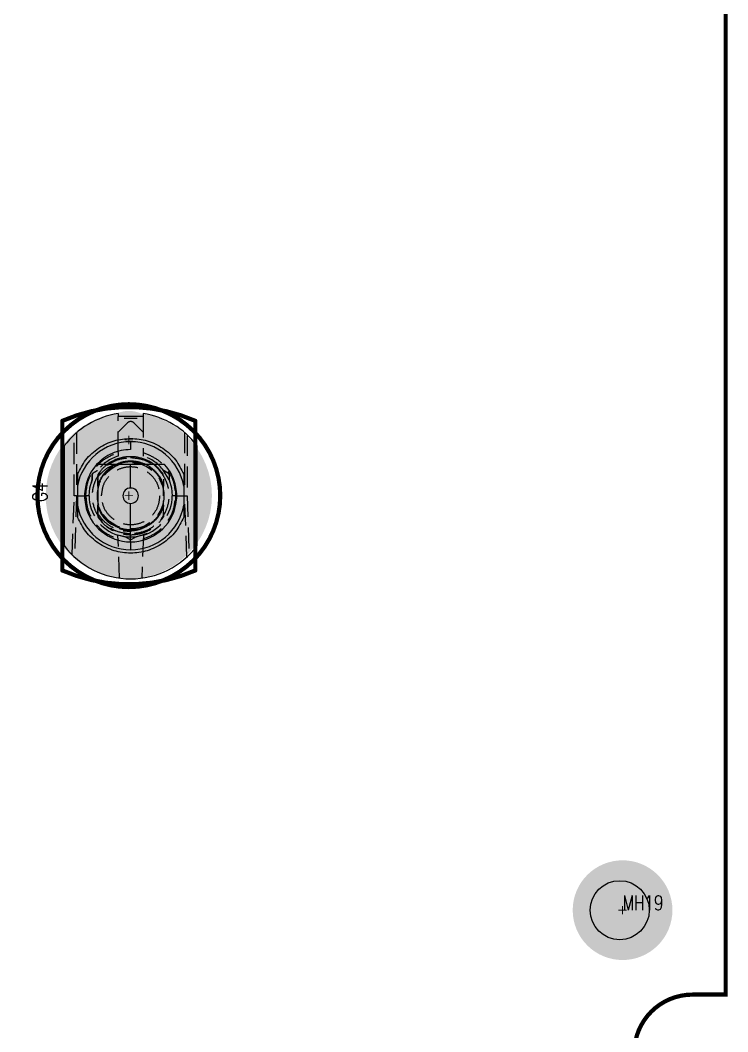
# Model space of a CAD drawing. Header units: millimetres. Extents: x 5 to 1395, y 5 to 415.
# Drawn here: x 1352.6 to 1395.2, y 71.9 to 132.8 of the extents above; entities that cross this region are included whole.
import ezdxf

# ---------------------------------------------------------------- set-up
doc = ezdxf.new("R2010")
doc.units = ezdxf.units.MM
doc.linetypes.add('HIDDEN', pattern=[1.905, 1.27, -0.635])
for name, color, linetype in [('BOARD_OUTLINE_00', 2, 'Continuous'), ('DRIL_PLTE_THRU_01', 16, 'Continuous'), ('DRIL_PLTE_THRU_02', 146, 'Continuous'), ('DRIL_PLTE_THRU_03', 56, 'Continuous'), ('DRIL_PLTE_THRU_04', 216, 'Continuous'), ('DRIL_PLTE_THRU_05', 34, 'Continuous'), ('DRIL_PLTE_THRU_06', 96, 'Continuous'), ('DRIL_PLTE_THRU_07', 171, 'Continuous'), ('DRIL_PLTE_THRU_08', 176, 'Continuous'), ('DRIL_SYMBOL', 2, 'Continuous'), ('PADS_BOT', 5, 'Continuous'), ('PADS_INNER', 1, 'Continuous'), ('PADS_TOP', 1, 'Continuous'), ('PART_NAME_01', 1, 'Continuous'), ('PART_TOP_2DLINE_26', 5, 'Continuous'), ('PART_TOP_2DLINE_27', 5, 'Continuous')]:
    doc.layers.add(name, color=color, linetype=linetype)
doc.styles.add('W0$127', font='simplex', dxfattribs={"width": 0.75})

# ---------------------------------------------------------------- blocks, each defined once
blk = doc.blocks.new('BOARD_30802')
at = {"layer": 'BOARD_OUTLINE_00', "const_width": 0.254}
blk.add_lwpolyline([(0, 0), (431.8, 0), (431.8, 55.96999), (429.8, 55.96999, -1), (429.8, 62.96999), (431.8, 62.96999), (431.8, 165.94328), (429.79848, 165.94328, -1), (429.79848, 172.96638), (431.8, 172.96638), (431.8, 279.4), (419.4, 279.4), (419.40226, 279.39, -1), (412.4, 279.39), (412.4, 279.4), (299.4, 279.4), (299.4, 279.399, -1), (292.4, 279.399), (292.4, 279.4), (139.4, 279.4, -1)], format="xyb", dxfattribs=at)
blk = doc.blocks.new('DRIL_SYMBOL_3$5')
at = {"layer": 'DRIL_SYMBOL', "const_width": 0.0508}
for points in [[(-0.254, 0), (0.254, 0)], [(0, -0.254), (0, 0.254)]]:
    blk.add_lwpolyline(points, dxfattribs=at)
blk = doc.blocks.new('DRIL_HOLE_3$5')
at = {"const_width": 1.75}
blk.add_lwpolyline([(-0.875, 0, 1), (0.875, 0, 1)], format="xyb", close=True, dxfattribs=at)
blk.add_blockref('DRIL_SYMBOL_3$5', (0, 0))
blk = doc.blocks.new('PAD_26')
at = {"const_width": 3}
blk.add_lwpolyline([(0, -1.5, 1), (0, 1.5, 1)], format="xyb", close=True, dxfattribs=at)
blk = doc.blocks.new('STK_TOP_206')
at = {"layer": 'DRIL_PLTE_THRU_01'}
blk.add_blockref('DRIL_HOLE_3$5', (0, 0), dxfattribs=at)
at = {"layer": 'DRIL_PLTE_THRU_02'}
blk.add_blockref('DRIL_HOLE_3$5', (0, 0), dxfattribs=at)
at = {"layer": 'DRIL_PLTE_THRU_03'}
blk.add_blockref('DRIL_HOLE_3$5', (0, 0), dxfattribs=at)
at = {"layer": 'DRIL_PLTE_THRU_04'}
blk.add_blockref('DRIL_HOLE_3$5', (0, 0), dxfattribs=at)
at = {"layer": 'DRIL_PLTE_THRU_05'}
blk.add_blockref('DRIL_HOLE_3$5', (0, 0), dxfattribs=at)
at = {"layer": 'DRIL_PLTE_THRU_06'}
blk.add_blockref('DRIL_HOLE_3$5', (0, 0), dxfattribs=at)
at = {"layer": 'DRIL_PLTE_THRU_07'}
blk.add_blockref('DRIL_HOLE_3$5', (0, 0), dxfattribs=at)
at = {"layer": 'DRIL_PLTE_THRU_08'}
blk.add_blockref('DRIL_HOLE_3$5', (0, 0), dxfattribs=at)
at = {"layer": 'PADS_BOT'}
blk.add_blockref('PAD_26', (0, 0), dxfattribs=at)
at = {"layer": 'PADS_INNER'}
blk.add_blockref('PAD_26', (0, 0), dxfattribs=at)
at = {"layer": 'PADS_TOP'}
blk.add_blockref('PAD_26', (0, 0), dxfattribs=at)
blk = doc.blocks.new('SYM_TOP_19')
blk.add_blockref('STK_TOP_206', (0, 0))
blk = doc.blocks.new('PART_TOP_371')
blk.add_blockref('SYM_TOP_19', (0, 0))
at = {"layer": 'PART_NAME_01', "style": 'W0$127', "width": 0.75}
blk.add_text('MH19', height=0.889, dxfattribs=at).set_placement((0, 0))
blk = doc.blocks.new('SMOOTH_0$254')
at = {"const_width": 0.127}
blk.add_lwpolyline([(-0.0635, 0, 1), (0.0635, 0, 1)], format="xyb", close=True, dxfattribs=at)
blk = doc.blocks.new('PART_BODY_TOP_1')
at = {"layer": 'PART_TOP_2DLINE_26', "const_width": 0.254}
blk.add_lwpolyline([(5.5, 0, 1), (-5.5, 0, 1)], format="xyb", close=True, dxfattribs=at)
at = {"layer": 'PART_TOP_2DLINE_27', "const_width": 0.254}
blk.add_lwpolyline([(-4.5, 4), (4.5, 4, -0.208911), (4.5, -4), (-4.5, -4, -0.208911)], format="xyb", close=True, dxfattribs=at)
at = {"layer": 'PART_TOP_2DLINE_27'}
for p in [(-4.5, 4), (4.5, 4), (-4.5, -4), (4.5, -4)]:
    blk.add_blockref('SMOOTH_0$254', p, dxfattribs=at)
blk = doc.blocks.new('DRIL_SYMBOL_5$15')
at = {"layer": 'DRIL_SYMBOL', "const_width": 0.0508}
for points in [[(-0.254, 0), (0.254, 0)], [(0, -0.254), (0, 0.254)]]:
    blk.add_lwpolyline(points, dxfattribs=at)
blk = doc.blocks.new('DRIL_HOLE_5$15')
at = {"const_width": 2.575}
blk.add_lwpolyline([(-1.2875, 0, 1), (1.2875, 0, 1)], format="xyb", close=True, dxfattribs=at)
blk.add_blockref('DRIL_SYMBOL_5$15', (0, 0))
blk = doc.blocks.new('PAD_0')
at = {"const_width": 5}
blk.add_lwpolyline([(0, -2.5, 1), (0, 2.5, 1)], format="xyb", close=True, dxfattribs=at)
blk = doc.blocks.new('STK_TOP_181')
at = {"layer": 'DRIL_PLTE_THRU_01'}
blk.add_blockref('DRIL_HOLE_5$15', (0, 0), dxfattribs=at)
at = {"layer": 'DRIL_PLTE_THRU_02'}
blk.add_blockref('DRIL_HOLE_5$15', (0, 0), dxfattribs=at)
at = {"layer": 'DRIL_PLTE_THRU_03'}
blk.add_blockref('DRIL_HOLE_5$15', (0, 0), dxfattribs=at)
at = {"layer": 'DRIL_PLTE_THRU_04'}
blk.add_blockref('DRIL_HOLE_5$15', (0, 0), dxfattribs=at)
at = {"layer": 'DRIL_PLTE_THRU_05'}
blk.add_blockref('DRIL_HOLE_5$15', (0, 0), dxfattribs=at)
at = {"layer": 'DRIL_PLTE_THRU_06'}
blk.add_blockref('DRIL_HOLE_5$15', (0, 0), dxfattribs=at)
at = {"layer": 'DRIL_PLTE_THRU_07'}
blk.add_blockref('DRIL_HOLE_5$15', (0, 0), dxfattribs=at)
at = {"layer": 'DRIL_PLTE_THRU_08'}
blk.add_blockref('DRIL_HOLE_5$15', (0, 0), dxfattribs=at)
at = {"layer": 'PADS_BOT'}
blk.add_blockref('PAD_0', (0, 0), dxfattribs=at)
at = {"layer": 'PADS_INNER'}
blk.add_blockref('PAD_0', (0, 0), dxfattribs=at)
at = {"layer": 'PADS_TOP'}
blk.add_blockref('PAD_0', (0, 0), dxfattribs=at)
blk = doc.blocks.new('DRIL_SYMBOL_2$55')
at = {"layer": 'DRIL_SYMBOL', "const_width": 0.0508}
for points in [[(-0.254, 0), (0.254, 0)], [(0, -0.254), (0, 0.254)]]:
    blk.add_lwpolyline(points, dxfattribs=at)
blk = doc.blocks.new('DRIL_HOLE_2$55')
at = {"const_width": 1.275}
blk.add_lwpolyline([(-0.6375, 0, 1), (0.6375, 0, 1)], format="xyb", close=True, dxfattribs=at)
blk.add_blockref('DRIL_SYMBOL_2$55', (0, 0))
blk = doc.blocks.new('PAD_1')
at = {"const_width": 1.75}
blk.add_lwpolyline([(0, -0.875, 1), (0, 0.875, 1)], format="xyb", close=True, dxfattribs=at)
blk = doc.blocks.new('STK_TOP_182')
at = {"layer": 'DRIL_PLTE_THRU_01'}
blk.add_blockref('DRIL_HOLE_2$55', (0, 0), dxfattribs=at)
at = {"layer": 'DRIL_PLTE_THRU_02'}
blk.add_blockref('DRIL_HOLE_2$55', (0, 0), dxfattribs=at)
at = {"layer": 'DRIL_PLTE_THRU_03'}
blk.add_blockref('DRIL_HOLE_2$55', (0, 0), dxfattribs=at)
at = {"layer": 'DRIL_PLTE_THRU_04'}
blk.add_blockref('DRIL_HOLE_2$55', (0, 0), dxfattribs=at)
at = {"layer": 'DRIL_PLTE_THRU_05'}
blk.add_blockref('DRIL_HOLE_2$55', (0, 0), dxfattribs=at)
at = {"layer": 'DRIL_PLTE_THRU_06'}
blk.add_blockref('DRIL_HOLE_2$55', (0, 0), dxfattribs=at)
at = {"layer": 'DRIL_PLTE_THRU_07'}
blk.add_blockref('DRIL_HOLE_2$55', (0, 0), dxfattribs=at)
at = {"layer": 'DRIL_PLTE_THRU_08'}
blk.add_blockref('DRIL_HOLE_2$55', (0, 0), dxfattribs=at)
at = {"layer": 'PADS_BOT'}
blk.add_blockref('PAD_1', (0, 0), dxfattribs=at)
at = {"layer": 'PADS_INNER'}
blk.add_blockref('PAD_1', (0, 0), dxfattribs=at)
at = {"layer": 'PADS_TOP'}
blk.add_blockref('PAD_1', (0, 0), dxfattribs=at)
blk = doc.blocks.new('SYM_TOP_3')
for name, p in [('PART_BODY_TOP_1', (0, 0)), ('STK_TOP_181', (0, 0)), ('STK_TOP_182', (3.35, 0))]:
    blk.add_blockref(name, p)
blk = doc.blocks.new('PART_TOP_30')
blk.add_blockref('SYM_TOP_3', (0, 0))
at = {"layer": 'PART_NAME_01', "style": 'W0$127', "width": 0.75}
blk.add_text('G4', height=0.889, dxfattribs=at).set_placement((-0.381, 4.9022))
blk = doc.blocks.new('q')
for name, p in [('BOARD_30802', (963.245, 11.209)), ('PART_TOP_371', (1388.842, 79.259))]:
    blk.add_blockref(name, p)
at = {"rotation": 90}
blk.add_blockref('PART_TOP_30', (1359.135, 104.199), dxfattribs=at)

msp = doc.modelspace()

# ---------------------------------------------------------------- linework, layer by layer
at = {"color": 7, "linetype": 'Continuous', "lineweight": 15}
for p, q in [((1395.0448, 74.1788), (1395.0448, 177.1788)), ((1358.4948, 109.1372), (1358.4948, 108.9688)), ((1359.9948, 108.9688), (1358.4948, 108.9688)), ((1359.9948, 109.1372), (1359.9948, 108.9688)), ((1355.2448, 107.1938), (1355.2448, 101.1938)), ((1359.2448, 107.4438), (1359.2448, 106.9688)), ((1363.2448, 101.1938), (1363.2448, 107.1938)), ((1359.2448, 104.6585), (1359.2448, 106.0688)), ((1359.2448, 101.4188), (1359.2448, 103.729)), ((1359.2448, 101.4188), (1359.2448, 100.9438)), ((1395.0448, 74.1788), (1393.0448, 74.1788))]:
    msp.add_line(p, q, dxfattribs=at)
at = {"color": 7, "linetype": 'HIDDEN', "lineweight": 0}
for p, q in [((1358.4948, 106.7875), (1358.4948, 108.9688)), ((1359.9948, 108.9688), (1359.9948, 106.7875)), ((1358.4948, 108.0286), (1359.068, 108.6019)), ((1359.4216, 108.6019), (1359.9948, 108.0286)), ((1355.8505, 104.1938), (1355.8505, 107.8651)), ((1355.9948, 107.9934), (1355.9948, 104.8441)), ((1362.4948, 104.8441), (1362.4948, 107.9934)), ((1362.6392, 107.8651), (1362.6392, 104.1938)), ((1360.6425, 106.083), (1361.2198, 105.4673)), ((1356.9364, 105.1537), (1356.9364, 105.4688)), ((1357.2698, 105.4673), (1357.2698, 104.509)), ((1360.9258, 105.4164), (1361.2198, 104.8447)), ((1360.9259, 105.4164), (1361.2198, 104.8447)), ((1361.2198, 105.4673), (1361.031, 105.6926)), ((1361.2303, 105.7129), (1361.5032, 105.5554)), ((1361.5532, 105.1537), (1361.2303, 105.7129)), ((1356.9364, 105.1537), (1356.8784, 104.9515)), ((1357.2698, 105.1947), (1357.2698, 104.8447)), ((1357.2698, 104.8447), (1357.2698, 105.1947)), ((1357.4317, 105.1595), (1357.2698, 104.8447)), ((1357.2698, 104.7598), (1357.4174, 105.0727)), ((1357.4174, 105.0727), (1357.2698, 104.7598)), ((1361.06, 105.0988), (1361.2198, 104.7598)), ((1361.2198, 104.7598), (1361.06, 105.0987)), ((1361.2198, 104.8447), (1361.0959, 105.0858)), ((1361.2198, 105.1947), (1361.2198, 104.8447)), ((1361.2198, 104.509), (1361.2198, 104.7598)), ((1355.7263, 100.6413), (1355.8504, 104.1938)), ((1355.9948, 104.1938), (1355.8505, 104.1938)), ((1355.9948, 104.1938), (1355.8661, 100.5081)), ((1355.9948, 104.1938), (1356.5448, 104.1938)), ((1356.7448, 104.1938), (1356.5448, 104.1938)), ((1357.2698, 104.509), (1357.2698, 103.8785)), ((1361.2198, 104.2753), (1361.2198, 104.509)), ((1361.2198, 104.1938), (1361.2198, 104.4618)), ((1361.9448, 104.1938), (1361.7448, 104.1938)), ((1361.9448, 104.1938), (1362.4948, 104.1938)), ((1362.6235, 100.5081), (1362.4948, 104.1938)), ((1362.4948, 104.1938), (1362.6392, 104.1938)), ((1362.6392, 104.1938), (1362.7633, 100.6413)), ((1357.2698, 103.8785), (1357.2698, 103.1212)), ((1357.5322, 103.0713), (1357.2698, 103.6278)), ((1357.2698, 103.6278), (1357.5322, 103.0713)), ((1357.2698, 103.5429), (1357.2698, 102.9202)), ((1357.2698, 103.1212), (1357.2698, 103.5429)), ((1357.2698, 103.5429), (1357.4773, 103.1394)), ((1357.5323, 103.0713), (1357.2699, 103.6278)), ((1357.2699, 103.6278), (1357.5323, 103.0713)), ((1361.2198, 103.6278), (1360.8586, 102.9223)), ((1361.2198, 103.5429), (1360.9555, 103.0288)), ((1360.9555, 103.0288), (1361.2198, 103.5429)), ((1361.2198, 103.5429), (1360.9555, 103.0288)), ((1361.2198, 103.6278), (1360.9689, 103.0957)), ((1360.9689, 103.0957), (1361.2198, 103.6278)), ((1361.2198, 103.6278), (1360.9689, 103.0957)), ((1360.9689, 103.0957), (1361.2198, 103.6278)), ((1360.99, 103.0959), (1361.2198, 103.5429)), ((1361.2198, 103.6278), (1360.9983, 103.1579)), ((1360.9983, 103.1579), (1361.2198, 103.6278)), ((1361.2198, 103.6278), (1361.2198, 103.8785)), ((1361.2198, 102.9203), (1361.2198, 103.5429)), ((1361.9698, 103.6694), (1361.9698, 103.6694)), ((1357.2698, 102.9203), (1357.499, 102.6468)), ((1361.0544, 102.7228), (1361.2198, 102.9203)), ((1361.1031, 102.7809), (1361.2198, 102.9203)), ((1361.2198, 103.1928), (1361.2198, 102.9203)), ((1357.7882, 102.3693), (1358.0698, 102.1586)), ((1358.444, 101.8338), (1358.9219, 101.7147)), ((1358.5698, 99.2395), (1358.4799, 101.8137)), ((1358.9219, 101.7147), (1358.4799, 101.8137)), ((1359.1948, 101.5572), (1358.9219, 101.7147)), ((1358.9219, 101.7147), (1359.5677, 101.7147)), ((1358.9799, 101.877), (1359.2448, 101.8438)), ((1359.2448, 101.8438), (1359.5685, 101.8844)), ((1359.2448, 101.8438), (1359.5551, 101.8827)), ((1359.5677, 101.7147), (1359.2948, 101.5572)), ((1359.5677, 101.7147), (1360.2558, 101.9349)), ((1360.0097, 101.8137), (1359.5677, 101.7147)), ((1360.0097, 101.8137), (1359.9198, 99.2395))]:
    msp.add_line(p, q, dxfattribs=at)
at = {"color": 7, "linetype": 'HIDDEN', "lineweight": 0, "flags": 128}
for points in [[(1358.4687, 106.123), (1358.4973, 106.1268), (1358.5062, 106.1269), (1358.5076, 106.1266), (1358.5084, 106.1262), (1358.5085, 106.1261), (1358.5086, 106.126), (1358.5086, 106.126), (1358.5086, 106.126), (1358.5086, 106.126), (1358.5087, 106.126), (1358.5087, 106.126), (1358.5086, 106.126), (1358.5086, 106.1263), (1358.5086, 106.1263), (1358.5086, 106.1264), (1358.5086, 106.1264), (1358.5086, 106.1264), (1358.5086, 106.1264), (1358.5086, 106.1263), (1358.5087, 106.1261), (1358.5087, 106.1259), (1358.5088, 106.1258), (1358.5088, 106.1257), (1358.5088, 106.1257), (1358.5088, 106.1257), (1358.5088, 106.1257), (1358.5088, 106.1257), (1358.5088, 106.1254), (1358.5087, 106.125), (1358.5083, 106.1243), (1358.5054, 106.1217), (1358.3759, 106.0575), (1358.2129, 105.9703)], [(1357.2698, 105.4673), (1357.2698, 105.4673)], [(1357.2698, 105.4673), (1357.2698, 105.4673)], [(1357.2698, 105.4673), (1357.2698, 105.4673)], [(1357.2698, 105.4673), (1357.2698, 105.4673)], [(1357.2698, 105.4673), (1357.2698, 105.4673)], [(1357.2698, 105.4673), (1357.2698, 105.4673)], [(1357.2698, 105.4673), (1357.2698, 105.4673)], [(1357.2698, 105.4673), (1357.2698, 105.4673)], [(1361.2198, 105.4673), (1361.2198, 105.4673)], [(1356.7448, 104.1938), (1356.7886, 104.6594), (1356.9364, 105.1537)], [(1361.2198, 104.7598), (1361.2198, 104.7598)], [(1361.2198, 104.7598), (1361.2198, 104.7598)], [(1361.2198, 104.7598), (1361.2198, 104.7598)], [(1361.2198, 104.7598), (1361.2198, 104.7598)], [(1361.2198, 104.7598), (1361.2198, 104.7598)], [(1361.5532, 105.1537), (1361.7011, 104.6594), (1361.7448, 104.1853)], [(1357.2698, 104.509), (1357.2698, 104.509)], [(1357.2698, 103.8785), (1357.2698, 103.8785)], [(1361.2198, 103.6278), (1361.2198, 103.6278)], [(1361.2198, 103.6278), (1361.2198, 103.6278)], [(1361.2198, 103.6278), (1361.2198, 103.6278)], [(1361.2198, 103.6278), (1361.2198, 103.6278)], [(1361.2198, 103.6278), (1361.2198, 103.6278)], [(1361.2198, 103.6278), (1361.2198, 103.6278)], [(1361.2198, 103.6278), (1361.2198, 103.6278)], [(1361.2198, 103.6278), (1361.2198, 103.6278)], [(1357.2698, 102.9203), (1357.2698, 102.9203)], [(1357.2698, 102.9203), (1357.2698, 102.9203)], [(1357.2698, 102.9203), (1357.2698, 102.9203)], [(1357.2698, 102.9203), (1357.2698, 102.9203)], [(1357.2698, 102.9203), (1357.2698, 102.9203)], [(1357.2698, 102.9203), (1357.2698, 102.9203)], [(1357.2698, 102.9203), (1357.2698, 102.9203)], [(1357.4656, 103.1665), (1357.4656, 103.1665)], [(1361.2198, 102.9203), (1361.2198, 102.9203)], [(1358.2176, 102.4145), (1358.2176, 102.4145)]]:
    msp.add_lwpolyline(points, dxfattribs=at)
at = {"color": 7, "linetype": 'HIDDEN', "lineweight": 0}
msp.add_circle((1359.2448, 104.1938), 2, dxfattribs=at)
at = {"color": 7, "linetype": 'Continuous', "lineweight": 15}
msp.add_circle((1388.6748, 79.2588), 1.775, dxfattribs=at)
for centre, radius, start, end in [((1359.2448, 104.1938), 5, 98.626927, 143.130102), ((1359.2448, 104.1938), 5, 36.869898, 81.373073), ((1359.2448, 104.1938), 3.25, 90, 169.936726), ((1359.2448, 104.1938), 3.25, 10.063274, 90), ((1359.2448, 104.1938), 2.775, 137.49336, 169.107053), ((1359.2448, 104.1938), 2.775, 10.893239, 42.506629), ((1359.2448, 104.1938), 2.775, 169.106678, 190.893764), ((1359.2448, 104.1938), 2.775, 349.10676, 10.892947), ((1359.2448, 104.1938), 0.4648, 90, 270), ((1359.2448, 104.1938), 0.4648, 270, 90), ((1359.2448, 104.1938), 3.25, 190.063274, 270), ((1359.2448, 104.1938), 2.775, 190.892947, 270), ((1359.2448, 104.1938), 2.775, 270, 349.107053), ((1359.2448, 104.1938), 3.25, 270, 349.936726), ((1359.2448, 104.1938), 5, 216.869898, 323.130102), ((1393.0448, 70.6788), 3.5, 90, 270)]:
    msp.add_arc(centre, radius, start, end, dxfattribs=at)
at = {"color": 7, "linetype": 'HIDDEN', "lineweight": 0}
for radius, start, end in [(2.5, 107.457603, 142.57976), (2.35, 53.505811, 147.185082), (2.5, 37.42024, 72.542397), (2.5, 180, 252.184311), (2.5, 287.815689, 0)]:
    msp.add_arc((1359.2448, 104.1938), radius, start, end, dxfattribs=at)
for points, knots in [([(1358.8448, 108.8688), (1358.8508, 108.8688), (1358.8628, 108.8688), (1358.9553, 108.8688), (1359.0876, 108.8688), (1359.2448, 108.8688), (1359.4021, 108.8688), (1359.5343, 108.8688), (1359.6268, 108.8688), (1359.6388, 108.8688), (1359.6448, 108.8688)], [0, 0, 0, 0, 0.1249986, 0.2499986, 0.3750014, 0.4999941, 0.6249986, 0.7500014, 0.8750014, 1, 1, 1, 1]), ([(1359.068, 108.6019), (1359.0939, 108.6224), (1359.1455, 108.6634), (1359.2448, 108.6809), (1359.3441, 108.6634), (1359.3958, 108.6224), (1359.4216, 108.6019)], [0, 0, 0, 0, 0.249998, 0.4999813, 0.750002, 1, 1, 1, 1]), ([(1356.5448, 104.1938), (1356.5706, 104.4764), (1356.6236, 105.0568), (1357.0513, 105.8429), (1357.6876, 106.4721), (1358.2305, 106.6843), (1358.4948, 106.7875)], [0, 0, 0, 0, 0.2433926, 0.4999994, 0.7566058, 1, 1, 1, 1]), ([(1361.2198, 105.4673), (1361.102, 105.6239), (1360.8664, 105.9371), (1360.3797, 106.2777), (1359.8315, 106.495), (1359.2448, 106.5682), (1358.6581, 106.495), (1358.1099, 106.2777), (1357.6232, 105.9371), (1357.3876, 105.6239), (1357.2698, 105.4673)], [0, 0, 0, 0, 0.1250003, 0.2499985, 0.3749979, 0.5000003, 0.6249995, 0.7499989, 0.8749997, 1, 1, 1, 1]), ([(1358.4948, 106.7875), (1358.4948, 106.7597), (1358.4948, 106.7045), (1358.4948, 106.6363), (1358.4948, 106.5872), (1358.4948, 106.5815), (1358.4948, 106.5786)], [0, 0, 0, 0, 0.25861228, 0.5136189, 0.75609087, 1, 1, 1, 1]), ([(1359.9948, 106.7875), (1360.2591, 106.6843), (1360.802, 106.4721), (1361.4383, 105.8429), (1361.866, 105.0568), (1361.919, 104.4764), (1361.9448, 104.1938)], [0, 0, 0, 0, 0.24339435, 0.50000096, 0.75660787, 1, 1, 1, 1]), ([(1359.9948, 106.7875), (1359.9948, 106.7598), (1359.9948, 106.7047), (1359.9948, 106.6365), (1359.9948, 106.5873), (1359.9948, 106.5815), (1359.9948, 106.5786)], [0, 0, 0, 0, 0.2581075, 0.5125959, 0.7555928, 1, 1, 1, 1]), ([(1359.2448, 101.8938), (1358.9556, 101.9247), (1358.5091, 101.9724), (1357.9729, 102.2587), (1357.6075, 102.5558), (1357.3083, 102.9219), (1357.031, 103.4579), (1356.889, 104.1938), (1357.031, 104.9295), (1357.3082, 105.4655), (1357.6073, 105.8315), (1357.9728, 106.1288), (1358.5089, 106.4152), (1358.9556, 106.4629), (1359.2448, 106.4938)], [0, 0, 0, 0, 0.1197205, 0.1848232, 0.2499998, 0.315102, 0.3802788, 0.5000002, 0.6197217, 0.6848244, 0.7500003, 0.815103, 0.8802796, 1, 1, 1, 1]), ([(1360.4829, 105.8594), (1360.4765, 105.8659), (1360.3176, 106.0257), (1359.8861, 106.194), (1359.2476, 106.3103), (1358.5924, 106.2042), (1358.0085, 105.9059), (1357.5299, 105.4444), (1357.3565, 105.0446), (1357.2698, 104.8447)], [0, 0, 0, 0, 0.0069768, 0.1724795, 0.3379824, 0.503489, 0.6689913, 0.834497, 1, 1, 1, 1]), ([(1357.2698, 104.8447), (1357.3565, 105.0446), (1357.5299, 105.4445), (1358.0084, 105.9058), (1358.5928, 106.2046), (1359.2462, 106.3087), (1359.8913, 106.2003), (1360.4043, 105.9669), (1360.6284, 105.7223), (1360.7057, 105.6379)], [0, 0, 0, 0, 0.1532183, 0.3064355, 0.4596559, 0.6128714, 0.7660905, 0.9193077, 1, 1, 1, 1]), ([(1360.7747, 105.5691), (1360.6761, 105.6785), (1360.4317, 105.9493), (1359.8923, 106.2015), (1359.2459, 106.3083), (1358.5929, 106.2047), (1358.0084, 105.9057), (1357.5299, 105.4445), (1357.3565, 105.0446), (1357.2698, 104.8447)], [0, 0, 0, 0, 0.1013767, 0.2511486, 0.4009198, 0.5506877, 0.7004588, 0.8502302, 1, 1, 1, 1]), ([(1357.2698, 104.8447), (1357.3565, 105.0446), (1357.5299, 105.4444), (1358.0084, 105.9057), (1358.5929, 106.2047), (1359.2459, 106.3083), (1359.8924, 106.2016), (1360.4357, 105.9467), (1360.683, 105.6722), (1360.7847, 105.5592)], [0, 0, 0, 0, 0.1492864, 0.2985752, 0.4478609, 0.5971472, 0.7464368, 0.8957226, 1, 1, 1, 1]), ([(1357.2698, 104.8447), (1357.3565, 105.0446), (1357.5299, 105.4444), (1358.0084, 105.9057), (1358.5929, 106.2047), (1359.2459, 106.3083), (1359.8923, 106.2015), (1360.4325, 105.9487), (1360.6775, 105.6771), (1360.7768, 105.5671)], [0, 0, 0, 0, 0.1496692, 0.299337, 0.4490082, 0.5986765, 0.7483482, 0.898016, 1, 1, 1, 1]), ([(1361.2198, 104.8447), (1361.1331, 105.0446), (1360.9597, 105.4445), (1360.4813, 105.9056), (1359.8965, 106.205), (1359.2448, 106.3074), (1358.5932, 106.205), (1358.0083, 105.9056), (1357.53, 105.4445), (1357.3565, 105.0446), (1357.2698, 104.8447)], [0, 0, 0, 0, 0.1249998, 0.2500005, 0.3749995, 0.4999987, 0.6250008, 0.7499995, 0.8750002, 1, 1, 1, 1]), ([(1357.2698, 104.7598), (1357.3507, 104.9666), (1357.5125, 105.3803), (1357.9891, 105.8625), (1358.5808, 106.1764), (1359.2448, 106.2842), (1359.9088, 106.1764), (1360.5005, 105.8625), (1360.9771, 105.3803), (1361.1389, 104.9666), (1361.2198, 104.7598)], [0, 0, 0, 0, 0.12500044, 0.24999971, 0.37499938, 0.49999905, 0.62500127, 0.74999911, 0.87500083, 1, 1, 1, 1]), ([(1361.2198, 104.7598), (1361.1389, 104.9666), (1360.9771, 105.3803), (1360.5005, 105.8625), (1359.9088, 106.1764), (1359.2448, 106.2842), (1358.5808, 106.1764), (1357.9891, 105.8625), (1357.5125, 105.3803), (1357.3507, 104.9666), (1357.2698, 104.7598)], [0, 0, 0, 0, 0.1249992, 0.2500009, 0.3749987, 0.5000009, 0.6250006, 0.7500003, 0.8749996, 1, 1, 1, 1]), ([(1357.2698, 105.3328), (1357.4225, 105.4996), (1357.7281, 105.8333), (1358.1804, 106.0475), (1358.4331, 106.1137), (1358.4687, 106.123)], [0, 0, 0, 0, 0.4618337, 0.9241466, 1, 1, 1, 1]), ([(1357.2699, 104.7598), (1357.3508, 104.9666), (1357.5126, 105.3803), (1357.9891, 105.8625), (1358.5808, 106.1764), (1359.2448, 106.2841), (1359.9088, 106.1764), (1360.5005, 105.8625), (1360.977, 105.3803), (1361.1389, 104.9666), (1361.2198, 104.7598)], [0, 0, 0, 0, 0.12499984, 0.25000025, 0.37499936, 0.49999827, 0.62499995, 0.74999906, 0.87499896, 1, 1, 1, 1]), ([(1361.2198, 104.7598), (1361.1389, 104.9666), (1360.977, 105.3803), (1360.5005, 105.8625), (1359.9088, 106.1764), (1359.2448, 106.2841), (1358.5808, 106.1764), (1357.9891, 105.8625), (1357.5126, 105.3803), (1357.3508, 104.9666), (1357.2699, 104.7598)], [0, 0, 0, 0, 0.125001, 0.2500009, 0.3750001, 0.5000017, 0.6250006, 0.7499997, 0.8750002, 1, 1, 1, 1]), ([(1357.2699, 104.7598), (1357.3508, 104.9666), (1357.5126, 105.3803), (1357.9891, 105.8625), (1358.5808, 106.1764), (1359.2448, 106.2841), (1359.9088, 106.1764), (1360.5005, 105.8625), (1360.977, 105.3803), (1361.1388, 104.9666), (1361.2198, 104.7598)], [0, 0, 0, 0, 0.1250005, 0.2500005, 0.3749997, 0.4999986, 0.6250003, 0.7499995, 0.8749995, 1, 1, 1, 1]), ([(1361.2198, 104.7598), (1361.1388, 104.9666), (1360.977, 105.3803), (1360.5005, 105.8625), (1359.9088, 106.1764), (1359.2448, 106.2841), (1358.5808, 106.1764), (1357.9891, 105.8625), (1357.5126, 105.3803), (1357.3508, 104.9666), (1357.2699, 104.7598)], [0, 0, 0, 0, 0.1250005, 0.2500005, 0.3749997, 0.5000014, 0.6250003, 0.7499995, 0.8749995, 1, 1, 1, 1]), ([(1357.4948, 104.1938), (1357.5211, 104.4228), (1357.5737, 104.8809), (1357.9784, 105.4634), (1358.5569, 105.8527), (1359.2448, 105.9893), (1359.9327, 105.8527), (1360.5112, 105.4634), (1360.9159, 104.8809), (1360.9685, 104.4228), (1360.9948, 104.1938)], [0, 0, 0, 0, 0.1250002, 0.2499991, 0.3750003, 0.499999, 0.6250005, 0.7499994, 0.8749998, 1, 1, 1, 1]), ([(1359.2448, 106.4938), (1359.534, 106.4629), (1359.9805, 106.4152), (1360.5167, 106.1289), (1360.8821, 105.8317), (1361.1813, 105.4657), (1361.4586, 104.9297), (1361.6006, 104.1938), (1361.4586, 103.458), (1361.1814, 102.922), (1360.8823, 102.5561), (1360.5168, 102.2588), (1359.9807, 101.9724), (1359.534, 101.9247), (1359.2448, 101.8938)], [0, 0, 0, 0, 0.11972197, 0.18482438, 0.25000071, 0.315103, 0.38027912, 0.50000007, 0.61972102, 0.68482345, 0.74999912, 0.81510182, 0.88027793, 1, 1, 1, 1]), ([(1356.9364, 105.4688), (1356.9371, 105.4775), (1356.9384, 105.4949), (1356.949, 105.5193), (1356.9648, 105.5406), (1356.9792, 105.5505), (1356.9864, 105.5554)], [0, 0, 0, 0, 0.2508044, 0.5000335, 0.7491808, 1, 1, 1, 1]), ([(1356.9864, 105.5554), (1356.9799, 105.5513), (1356.9711, 105.5457), (1356.9589, 105.5323), (1356.9536, 105.5249), (1356.9501, 105.5193), (1356.9469, 105.5135), (1356.943, 105.505), (1356.9372, 105.4872), (1356.9368, 105.4766), (1356.9364, 105.4688)], [0, 0, 0, 0, 0.30012562, 0.4066805, 0.45258583, 0.49588057, 0.54010643, 0.58673074, 0.69452906, 1, 1, 1, 1]), ([(1356.9364, 105.4688), (1356.9364, 105.3867), (1356.9364, 105.2784), (1356.9364, 105.1819), (1356.9364, 105.1573), (1356.9364, 105.1549), (1356.9364, 105.1537)], [0, 0, 0, 0, 0.6386797, 0.8437402, 0.924997, 1, 1, 1, 1]), ([(1357.2593, 105.7129), (1357.2583, 105.7123), (1357.2562, 105.7111), (1357.2348, 105.6988), (1357.1826, 105.6686), (1357.0955, 105.6183), (1357.0247, 105.5775), (1356.9864, 105.5554)], [0, 0, 0, 0, 0.07411597, 0.15492551, 0.3599082, 0.65370693, 1, 1, 1, 1]), ([(1360.8067, 105.5285), (1360.7201, 105.6206), (1360.6184, 105.7288), (1360.5049, 105.8329), (1360.4853, 105.8548), (1360.4815, 105.8617), (1360.4811, 105.864), (1360.4813, 105.865), (1360.4815, 105.8653), (1360.4816, 105.8655)], [0, 0, 0, 0, 0.8053616, 0.9459784, 0.9826916, 0.9932357, 0.9969287, 0.9985139, 1, 1, 1, 1]), ([(1360.4816, 105.8655), (1360.6442, 105.724), (1360.9694, 105.441), (1361.1363, 105.0435), (1361.2198, 104.8447)], [0, 0, 0, 0, 0.4999986, 1, 1, 1, 1]), ([(1360.7057, 105.6379), (1360.7824, 105.5687), (1361.021, 105.3536), (1361.1394, 105.0504), (1361.2198, 104.8447)], [0, 0, 0, 0, 0.3212756, 1, 1, 1, 1]), ([(1361.2198, 104.7598), (1361.1716, 104.899), (1361.0752, 105.1774), (1360.8962, 105.4115), (1360.8067, 105.5285)], [0, 0, 0, 0, 0.4999971, 1, 1, 1, 1]), ([(1361.2198, 104.7598), (1361.1716, 104.899), (1361.0752, 105.1774), (1360.8962, 105.4115), (1360.8067, 105.5285)], [0, 0, 0, 0, 0.4999959, 1, 1, 1, 1]), ([(1361.5032, 105.5554), (1361.4321, 105.5964), (1361.3383, 105.6506), (1361.2547, 105.6988), (1361.2334, 105.7111), (1361.2313, 105.7123), (1361.2303, 105.7129)], [0, 0, 0, 0, 0.63871492, 0.84375322, 0.92500367, 1, 1, 1, 1]), ([(1361.5032, 105.5554), (1361.5104, 105.5505), (1361.5248, 105.5406), (1361.5407, 105.5193), (1361.5512, 105.4949), (1361.5525, 105.4775), (1361.5532, 105.4688)], [0, 0, 0, 0, 0.2508283, 0.4999844, 0.7491682, 1, 1, 1, 1]), ([(1361.5532, 105.4688), (1361.5529, 105.4765), (1361.5525, 105.4869), (1361.5469, 105.5042), (1361.5432, 105.5125), (1361.5401, 105.5183), (1361.5367, 105.524), (1361.5313, 105.5316), (1361.5188, 105.5455), (1361.5098, 105.5512), (1361.5032, 105.5554)], [0, 0, 0, 0, 0.3001511, 0.406683, 0.4526089, 0.495908, 0.540115, 0.5867256, 0.6945543, 1, 1, 1, 1]), ([(1361.5532, 105.4688), (1361.5532, 105.3867), (1361.5532, 105.2784), (1361.5532, 105.1819), (1361.5532, 105.1573), (1361.5532, 105.1549), (1361.5532, 105.1537)], [0, 0, 0, 0, 0.6387162, 0.8437463, 0.9249997, 1, 1, 1, 1]), ([(1357.2698, 104.8447), (1357.2698, 104.8231), (1357.2698, 104.795), (1357.2698, 104.7678), (1357.2698, 104.7609), (1357.2698, 104.7601), (1357.2698, 104.7598)], [0, 0, 0, 0, 0.6593157, 0.8552724, 0.930515, 1, 1, 1, 1]), ([(1357.2698, 104.7598), (1357.2698, 104.7601), (1357.2698, 104.7609), (1357.2698, 104.7677), (1357.2698, 104.7943), (1357.2698, 104.8228), (1357.2698, 104.8447)], [0, 0, 0, 0, 0.0688384, 0.1453163, 0.344692, 1, 1, 1, 1]), ([(1357.2698, 104.8447), (1357.2698, 104.823), (1357.2698, 104.7949), (1357.2698, 104.7677), (1357.2698, 104.7609), (1357.2698, 104.7601), (1357.2698, 104.7598)], [0, 0, 0, 0, 0.6595704, 0.8553707, 0.9305324, 1, 1, 1, 1]), ([(1361.2198, 104.7598), (1361.2198, 104.7601), (1361.2198, 104.7609), (1361.2198, 104.7678), (1361.2198, 104.7944), (1361.2198, 104.8229), (1361.2198, 104.8447)], [0, 0, 0, 0, 0.0688998, 0.1454534, 0.3449478, 1, 1, 1, 1]), ([(1361.2198, 104.8447), (1361.2198, 104.823), (1361.2198, 104.7949), (1361.2198, 104.7677), (1361.2198, 104.7609), (1361.2198, 104.7601), (1361.2198, 104.7598)], [0, 0, 0, 0, 0.6594647, 0.8553443, 0.9305147, 1, 1, 1, 1]), ([(1356.5448, 104.1938), (1356.5705, 103.9118), (1356.6232, 103.3326), (1357.0491, 102.548), (1357.6827, 101.9191), (1358.2239, 101.706), (1358.4873, 101.6022)], [0, 0, 0, 0, 0.2434227, 0.5000009, 0.7565777, 1, 1, 1, 1]), ([(1360.9948, 104.1938), (1360.9685, 103.9647), (1360.9159, 103.5066), (1360.5112, 102.9241), (1359.9328, 102.5349), (1359.2448, 102.3982), (1358.5569, 102.5349), (1357.9784, 102.9241), (1357.5737, 103.5067), (1357.5211, 103.9647), (1357.4948, 104.1938)], [0, 0, 0, 0, 0.1250002, 0.2500005, 0.3749997, 0.500001, 0.6249995, 0.750001, 0.8749998, 1, 1, 1, 1]), ([(1360.0023, 101.6022), (1360.2658, 101.706), (1360.8069, 101.9191), (1361.4405, 102.548), (1361.8664, 103.3326), (1361.9191, 103.9118), (1361.9448, 104.1938)], [0, 0, 0, 0, 0.2434225, 0.4999995, 0.7565778, 1, 1, 1, 1]), ([(1357.2698, 103.6278), (1357.2698, 103.6274), (1357.2698, 103.6267), (1357.2698, 103.6198), (1357.2698, 103.5932), (1357.2698, 103.5647), (1357.2698, 103.5429)], [0, 0, 0, 0, 0.0688607, 0.145378, 0.3448202, 1, 1, 1, 1]), ([(1357.2698, 103.6278), (1357.2698, 103.6274), (1357.2698, 103.6266), (1357.2698, 103.6198), (1357.2698, 103.5932), (1357.2698, 103.5647), (1357.2698, 103.5429)], [0, 0, 0, 0, 0.068952, 0.1455795, 0.345128, 1, 1, 1, 1]), ([(1357.2698, 103.5429), (1357.2698, 103.5645), (1357.2698, 103.5926), (1357.2698, 103.6198), (1357.2698, 103.6267), (1357.2698, 103.6274), (1357.2698, 103.6278)], [0, 0, 0, 0, 0.6595876, 0.8554277, 0.9305633, 1, 1, 1, 1]), ([(1360.8586, 102.9223), (1360.7305, 102.784), (1360.4744, 102.5073), (1359.9659, 102.244), (1359.412, 102.1197), (1358.8435, 102.1525), (1358.3049, 102.3374), (1357.8393, 102.662), (1357.4683, 103.0983), (1357.336, 103.4513), (1357.2698, 103.6278)], [0, 0, 0, 0, 0.1249993, 0.250001, 0.375, 0.5000012, 0.6249993, 0.7500011, 0.8750006, 1, 1, 1, 1]), ([(1357.2698, 103.6278), (1357.3507, 103.4209), (1357.5125, 103.0072), (1357.989, 102.525), (1358.5808, 102.2111), (1359.2448, 102.1034), (1359.9088, 102.2111), (1360.5006, 102.525), (1360.9771, 103.0073), (1361.1389, 103.4209), (1361.2198, 103.6278)], [0, 0, 0, 0, 0.12499922, 0.250001, 0.37499933, 0.49999852, 0.62500003, 0.75000033, 0.87499966, 1, 1, 1, 1]), ([(1357.2698, 103.5429), (1357.3246, 103.4056), (1357.4342, 103.1311), (1357.7042, 102.7752), (1358.0373, 102.4811), (1358.4266, 102.265), (1358.8525, 102.1353), (1359.2955, 102.1002), (1359.739, 102.1534), (1360.0126, 102.2654), (1360.1494, 102.3213)], [0, 0, 0, 0, 0.125001, 0.2499998, 0.3750004, 0.4999994, 0.625003, 0.7500021, 0.8749999, 1, 1, 1, 1]), ([(1361.2198, 103.5429), (1361.1331, 103.3429), (1360.9596, 102.9431), (1360.4813, 102.4819), (1359.8965, 102.1826), (1359.2448, 102.0801), (1358.5932, 102.1826), (1358.0083, 102.4819), (1357.53, 102.9431), (1357.3565, 103.3429), (1357.2698, 103.5428)], [0, 0, 0, 0, 0.1249991, 0.2499997, 0.3749993, 0.4999984, 0.6250007, 0.7499992, 0.8750009, 1, 1, 1, 1]), ([(1360.0734, 102.3108), (1360.2073, 102.3703), (1360.5395, 102.5178), (1360.9578, 102.9472), (1361.1325, 103.3443), (1361.2198, 103.5429)], [0, 0, 0, 0, 0.2522663, 0.6261316, 1, 1, 1, 1]), ([(1361.2198, 103.5428), (1361.1371, 103.3388), (1360.9973, 102.9943), (1360.7198, 102.7506), (1360.6066, 102.6511)], [0, 0, 0, 0, 0.592113, 1, 1, 1, 1]), ([(1361.2198, 103.6278), (1361.2198, 103.6274), (1361.2198, 103.6266), (1361.2198, 103.6198), (1361.2198, 103.5932), (1361.2198, 103.5647), (1361.2198, 103.5428)], [0, 0, 0, 0, 0.0688679, 0.1454135, 0.3449082, 1, 1, 1, 1]), ([(1361.2198, 103.5429), (1361.2198, 103.5645), (1361.2198, 103.5926), (1361.2198, 103.6198), (1361.2198, 103.6267), (1361.2198, 103.6274), (1361.2198, 103.6278)], [0, 0, 0, 0, 0.6593617, 0.8552805, 0.9304921, 1, 1, 1, 1]), ([(1361.2198, 103.6278), (1361.2198, 103.6274), (1361.2198, 103.6266), (1361.2198, 103.6198), (1361.2198, 103.5932), (1361.2198, 103.5647), (1361.2198, 103.5429)], [0, 0, 0, 0, 0.0689442, 0.1455862, 0.3451607, 1, 1, 1, 1]), ([(1357.2698, 103.1212), (1357.387, 102.9582), (1357.6198, 102.6346), (1358.1128, 102.2938), (1358.6642, 102.08), (1359.0522, 102.0698), (1359.2448, 102.0647)], [0, 0, 0, 0, 0.2550544, 0.5067407, 0.7550587, 1, 1, 1, 1]), ([(1357.2698, 102.9203), (1357.3876, 102.7635), (1357.6232, 102.45), (1358.1099, 102.1116), (1358.6581, 101.886), (1359.0492, 101.8579), (1359.2448, 101.8438)], [0, 0, 0, 0, 0.2500006, 0.5000032, 0.7500016, 1, 1, 1, 1]), ([(1357.2698, 102.9203), (1357.3876, 102.7635), (1357.6232, 102.45), (1358.1099, 102.1116), (1358.6581, 101.886), (1359.0492, 101.8579), (1359.2448, 101.8438)], [0, 0, 0, 0, 0.2500006, 0.5000032, 0.7500016, 1, 1, 1, 1]), ([(1359.2448, 101.8438), (1359.4404, 101.8579), (1359.8315, 101.886), (1360.3797, 102.1115), (1360.8664, 102.45), (1361.102, 102.7635), (1361.2198, 102.9203)], [0, 0, 0, 0, 0.2500045, 0.5000026, 0.7499996, 1, 1, 1, 1]), ([(1359.2448, 101.8438), (1359.4404, 101.8579), (1359.8315, 101.886), (1360.3797, 102.1115), (1360.8664, 102.45), (1361.102, 102.7635), (1361.2198, 102.9203)], [0, 0, 0, 0, 0.2500045, 0.5000026, 0.7499996, 1, 1, 1, 1]), ([(1360.1494, 102.3213), (1360.2835, 102.4039), (1360.5504, 102.5682), (1360.7562, 102.8046), (1360.8586, 102.9223)], [0, 0, 0, 0, 0.502466, 1, 1, 1, 1]), ([(1360.1494, 102.3213), (1360.0067, 102.2533), (1359.7198, 102.1164), (1359.4038, 102.082), (1359.2448, 102.0647)], [0, 0, 0, 0, 0.4970537, 1, 1, 1, 1]), ([(1359.2948, 101.5572), (1359.2869, 101.5534), (1359.2711, 101.5458), (1359.2448, 101.5428), (1359.2185, 101.5458), (1359.2027, 101.5534), (1359.1948, 101.5572)], [0, 0, 0, 0, 0.2500537, 0.5000707, 0.7499463, 1, 1, 1, 1])]:
    msp.add_open_spline(points, degree=3, knots=knots, dxfattribs=at)
at = {"color": 7, "linetype": 'Continuous', "lineweight": 15}
for points, knots in [([(1356.0448, 105.4832), (1356.196, 105.7829), (1356.5053, 106.396), (1357.2902, 107.0941), (1358.2319, 107.5596), (1358.9163, 107.6161), (1359.2508, 107.6438)], [0, 0, 0, 0, 0.2443909, 0.4999992, 0.7556084, 1, 1, 1, 1]), ([(1359.2508, 107.6438), (1359.5843, 107.6151), (1360.2666, 107.5566), (1361.2043, 107.0904), (1361.9859, 106.3935), (1362.2941, 105.7821), (1362.4448, 105.4832)], [0, 0, 0, 0, 0.2444227, 0.5000001, 0.7555747, 1, 1, 1, 1]), ([(1359.2448, 106.9688), (1359.053, 106.9574), (1358.6695, 106.9345), (1358.1203, 106.7497), (1357.6131, 106.4697), (1357.3371, 106.2024), (1357.1991, 106.0688)], [0, 0, 0, 0, 0.2499983, 0.5000002, 0.7500024, 1, 1, 1, 1]), ([(1359.2448, 106.0688), (1359.0499, 106.0688), (1358.5455, 106.0688), (1357.8637, 106.0688), (1357.4147, 106.0688), (1357.1991, 106.0688)], [0, 0, 0, 0, 0.2465211, 0.6381399, 1, 1, 1, 1]), ([(1361.2905, 106.0688), (1360.8529, 106.0688), (1360.25, 106.0688), (1359.4611, 106.0688), (1359.2448, 106.0688)], [0, 0, 0, 0, 0.7257534, 1, 1, 1, 1]), ([(1356.0448, 105.4832), (1356.0448, 105.3487), (1356.0448, 105.1749), (1356.0448, 104.9806), (1356.0448, 104.9), (1356.0448, 104.846), (1356.0448, 104.8064), (1356.0448, 104.7802), (1356.0448, 104.7661), (1356.0448, 104.762), (1356.0448, 104.7618), (1356.0448, 104.7617)], [0, 0, 0, 0, 0.5219298, 0.6747044, 0.7796389, 0.8517308, 0.9016661, 0.9545642, 0.9758809, 0.9930947, 1, 1, 1, 1]), ([(1362.4448, 105.4832), (1362.4448, 105.3487), (1362.4448, 105.1749), (1362.4448, 104.9806), (1362.4448, 104.9), (1362.4448, 104.846), (1362.4448, 104.8064), (1362.4448, 104.7802), (1362.4448, 104.7661), (1362.4448, 104.762), (1362.4448, 104.7618), (1362.4448, 104.7617)], [0, 0, 0, 0, 0.5219298, 0.6747044, 0.7796389, 0.8517308, 0.9016661, 0.9545642, 0.9758809, 0.9930947, 1, 1, 1, 1]), ([(1356.0448, 104.7617), (1356.0448, 104.5857), (1356.0448, 104.2333), (1356.0448, 103.8402), (1356.0448, 103.6478), (1356.0448, 103.6259)], [0, 0, 0, 0, 0.4691021, 0.9396151, 1, 1, 1, 1]), ([(1356.5198, 104.7182), (1356.5198, 104.4281), (1356.5198, 104.075), (1356.5198, 103.7308), (1356.5198, 103.6694)], [0, 0, 0, 0, 0.8214964, 1, 1, 1, 1]), ([(1361.9698, 103.6694), (1361.9698, 103.9595), (1361.9698, 104.3126), (1361.9698, 104.6568), (1361.9698, 104.7182)], [0, 0, 0, 0, 0.8214873, 1, 1, 1, 1]), ([(1362.4448, 104.7617), (1362.4448, 104.5857), (1362.4448, 104.2333), (1362.4448, 103.8402), (1362.4448, 103.6478), (1362.4448, 103.6259)], [0, 0, 0, 0, 0.4691021, 0.9396151, 1, 1, 1, 1]), ([(1356.0448, 103.6259), (1356.0448, 103.6254), (1356.0448, 103.6242), (1356.0448, 103.6124), (1356.0448, 103.569), (1356.0448, 103.3725), (1356.0448, 103.1386), (1356.0448, 102.9424), (1356.0448, 102.9044)], [0, 0, 0, 0, 0.0169296, 0.0393016, 0.0816949, 0.236196, 0.8521602, 1, 1, 1, 1]), ([(1362.4448, 103.6259), (1362.4448, 103.6254), (1362.4448, 103.6242), (1362.4448, 103.6124), (1362.4448, 103.569), (1362.4448, 103.3725), (1362.4448, 103.1386), (1362.4448, 102.9424), (1362.4448, 102.9044)], [0, 0, 0, 0, 0.0169296, 0.0393016, 0.0816949, 0.236196, 0.8521602, 1, 1, 1, 1]), ([(1362.4448, 102.9044), (1362.2939, 102.6054), (1361.9851, 101.9937), (1361.2018, 101.2916), (1360.2622, 100.8431), (1359.2448, 100.6952), (1358.2275, 100.8431), (1357.2878, 101.2916), (1356.5045, 101.9937), (1356.1957, 102.6054), (1356.0448, 102.9044)], [0, 0, 0, 0, 0.1222034, 0.2500007, 0.3777966, 0.5000009, 0.6222034, 0.7499993, 0.8777966, 1, 1, 1, 1])]:
    msp.add_open_spline(points, degree=3, knots=knots, dxfattribs=at)

# ---------------------------------------------------------------- block references
msp.add_blockref('q', (0, 0))

doc.saveas('drawing.dxf')
